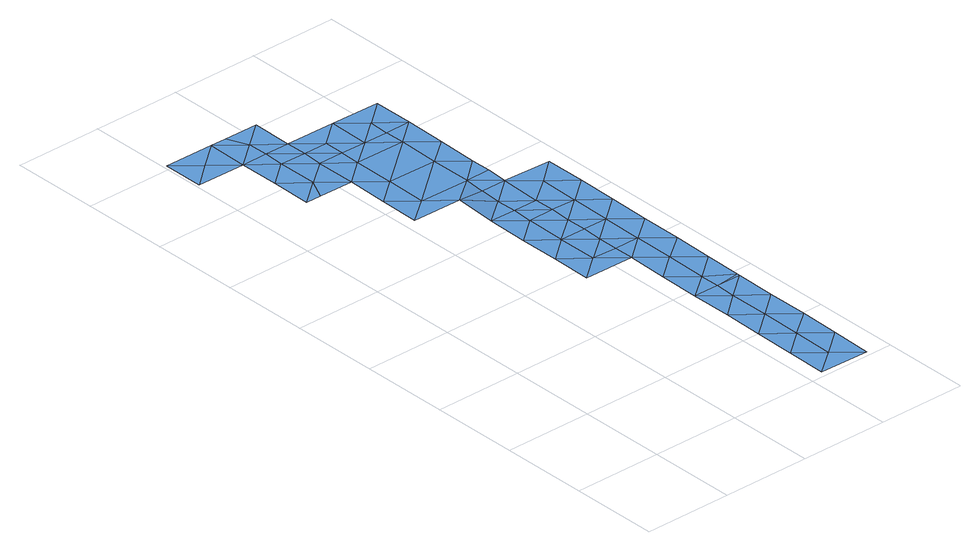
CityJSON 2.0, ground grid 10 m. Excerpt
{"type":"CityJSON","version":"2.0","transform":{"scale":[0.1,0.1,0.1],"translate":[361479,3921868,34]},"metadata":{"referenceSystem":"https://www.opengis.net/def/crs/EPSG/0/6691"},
"CityObjects":{
"waterbody1":{"type":"WaterBody","attributes":{"name":"9","class":"1140","function":"1","WaterBodyRiverFloodingRiskAttribute.description":"5","WaterBodyRiverFloodingRiskAttribute.rankOrg":"1","WaterBodyRiverFloodingRiskAttribute.adminType":"2","WaterBodyRiverFloodingRiskAttribute.scale":"L1"},"geometry":[{"type":"MultiSurface","lod":"1","boundaries":[[[0,1,2]],[[2,1,3]],[[4,5,6]],[[5,4,0]],[[6,7,4]],[[7,8,4]],[[9,0,4]],[[5,2,3]],[[0,2,5]],[[9,4,8]]]}]},
"waterbody2":{"type":"WaterBody","attributes":{"name":"9","class":"1140","function":"1","WaterBodyRiverFloodingRiskAttribute.description":"5","WaterBodyRiverFloodingRiskAttribute.rankOrg":"2","WaterBodyRiverFloodingRiskAttribute.adminType":"2","WaterBodyRiverFloodingRiskAttribute.scale":"L1"},"geometry":[{"type":"MultiSurface","lod":"1","boundaries":[[[10,11,12]],[[10,13,11]],[[11,14,12]],[[15,13,10]],[[15,16,13]],[[17,16,15]],[[11,18,14]],[[19,18,13]],[[16,19,13]],[[18,11,13]],[[17,20,16]],[[21,20,17]],[[21,22,20]],[[20,23,16]],[[22,24,20]],[[24,23,20]],[[16,23,19]]]}]},
"waterbody3":{"type":"WaterBody","attributes":{"name":"9","class":"1140","function":"1","WaterBodyRiverFloodingRiskAttribute.description":"5","WaterBodyRiverFloodingRiskAttribute.rankOrg":"2","WaterBodyRiverFloodingRiskAttribute.adminType":"2","WaterBodyRiverFloodingRiskAttribute.scale":"L1"},"geometry":[{"type":"MultiSurface","lod":"1","boundaries":[[[25,26,27]],[[28,29,30]],[[30,29,31]],[[31,32,30]],[[33,26,32]],[[34,29,28]],[[35,27,36]],[[27,35,37]],[[27,37,25]],[[26,38,39]],[[38,26,25]],[[28,30,39]],[[26,30,32]],[[27,33,36]],[[27,26,33]],[[26,39,30]]]}]},
"waterbody4":{"type":"WaterBody","attributes":{"name":"9","class":"1140","function":"1","WaterBodyRiverFloodingRiskAttribute.description":"5","WaterBodyRiverFloodingRiskAttribute.rankOrg":"2","WaterBodyRiverFloodingRiskAttribute.adminType":"2","WaterBodyRiverFloodingRiskAttribute.scale":"L1"},"geometry":[{"type":"MultiSurface","lod":"1","boundaries":[[[40,41,42]],[[6,5,43]],[[44,6,43]],[[44,43,45]],[[46,47,40]],[[40,42,48]],[[49,48,50]],[[51,52,49]],[[7,6,44]],[[53,51,49]],[[49,50,53]],[[50,54,53]],[[55,54,50]],[[56,57,58]],[[42,41,56]],[[59,58,57]],[[47,60,41]],[[40,47,41]],[[61,59,57]],[[43,61,57]],[[43,57,45]],[[60,45,41]],[[45,56,41]],[[42,56,55]],[[42,55,50]],[[48,42,50]],[[56,45,57]],[[43,5,61]],[[48,62,40]],[[52,63,49]],[[63,64,49]],[[49,64,48]],[[64,62,48]],[[40,62,65]],[[46,40,65]]]}]},
"waterbody5":{"type":"WaterBody","attributes":{"name":"9","class":"1140","function":"1","WaterBodyRiverFloodingRiskAttribute.description":"5","WaterBodyRiverFloodingRiskAttribute.rankOrg":"1","WaterBodyRiverFloodingRiskAttribute.adminType":"2","WaterBodyRiverFloodingRiskAttribute.scale":"L1"},"geometry":[{"type":"MultiSurface","lod":"1","boundaries":[[[66,67,68]],[[69,70,71]],[[68,39,70]],[[67,34,68]],[[72,24,73]],[[74,72,73]],[[35,72,74]],[[37,35,71]],[[25,37,71]],[[25,71,70]],[[28,39,68]],[[68,34,28]],[[34,67,52]],[[51,53,75]],[[38,25,70]],[[75,52,51]],[[69,76,70]],[[70,76,68]],[[76,66,68]],[[52,75,34]],[[66,77,67]],[[29,34,75]],[[29,75,31]],[[38,70,39]],[[71,35,74]],[[78,69,71]],[[31,75,53]],[[71,74,78]],[[74,79,78]],[[73,79,74]],[[77,52,67]],[[73,80,79]],[[22,80,73]],[[73,24,22]],[[80,22,21]]]}]},
"waterbody6":{"type":"WaterBody","attributes":{"name":"9","class":"1140","function":"1","WaterBodyRiverFloodingRiskAttribute.description":"5","WaterBodyRiverFloodingRiskAttribute.rankOrg":"1","WaterBodyRiverFloodingRiskAttribute.adminType":"2","WaterBodyRiverFloodingRiskAttribute.scale":"L1"},"geometry":[{"type":"MultiSurface","lod":"1","boundaries":[[[7,44,81]],[[81,44,60]],[[60,47,81]],[[82,81,47]],[[81,82,7]],[[44,45,60]],[[46,65,83]],[[46,83,47]],[[82,83,84]],[[47,83,82]],[[83,65,84]]]}]}
},
"vertices":[
[59,703,2],[2,703,2],[30,680,2],[2,657,2],[87,679,2],[58,656,2],[87,656,2],[115,656,2],[116,702,2],[77,702,2],
[276,52,0],[247,29,0],[275,6,0],[248,76,0],[218,7,0],[277,98,0],[249,122,0],[277,145,0],[219,53,0],[220,99,0],[249,168,0],[278,191,0],[250,191,0],[221,145,0],[221,192,0],
[223,330,0],[195,354,0],[195,308,0],[225,400,0],[197,423,0],[196,400,0],[168,424,0],[167,377,0],[167,331,0],[225,423,0],[223,284,0],[166,285,0],[223,307,0],[224,353,0],[224,376,0],
[199,585,2],[142,586,2],[142,540,2],[86,633,2],[115,632,2],[114,609,2],[199,608,2],[171,608,2],[198,539,2],[198,492,2],[141,493,2],[197,469,1],[226,469,1],[169,470,2],[112,471,2],[113,517,2],[114,563,2],[86,587,2],[75,564,2],[57,564,2],[143,609,2],[58,610,2],[227,561,2],[226,492,2],[226,515,2],[228,608,2],
[282,422,0],[254,445,0],[253,399,0],[280,329,0],[252,353,0],[251,307,0],[222,238,0],[250,214,0],[251,261,0],[197,446,0],[281,376,0],[282,468,0],[280,283,0],[279,237,0],[278,195,0],
[143,632,2],[172,655,2],[200,631,2],[228,654,2]
]}
